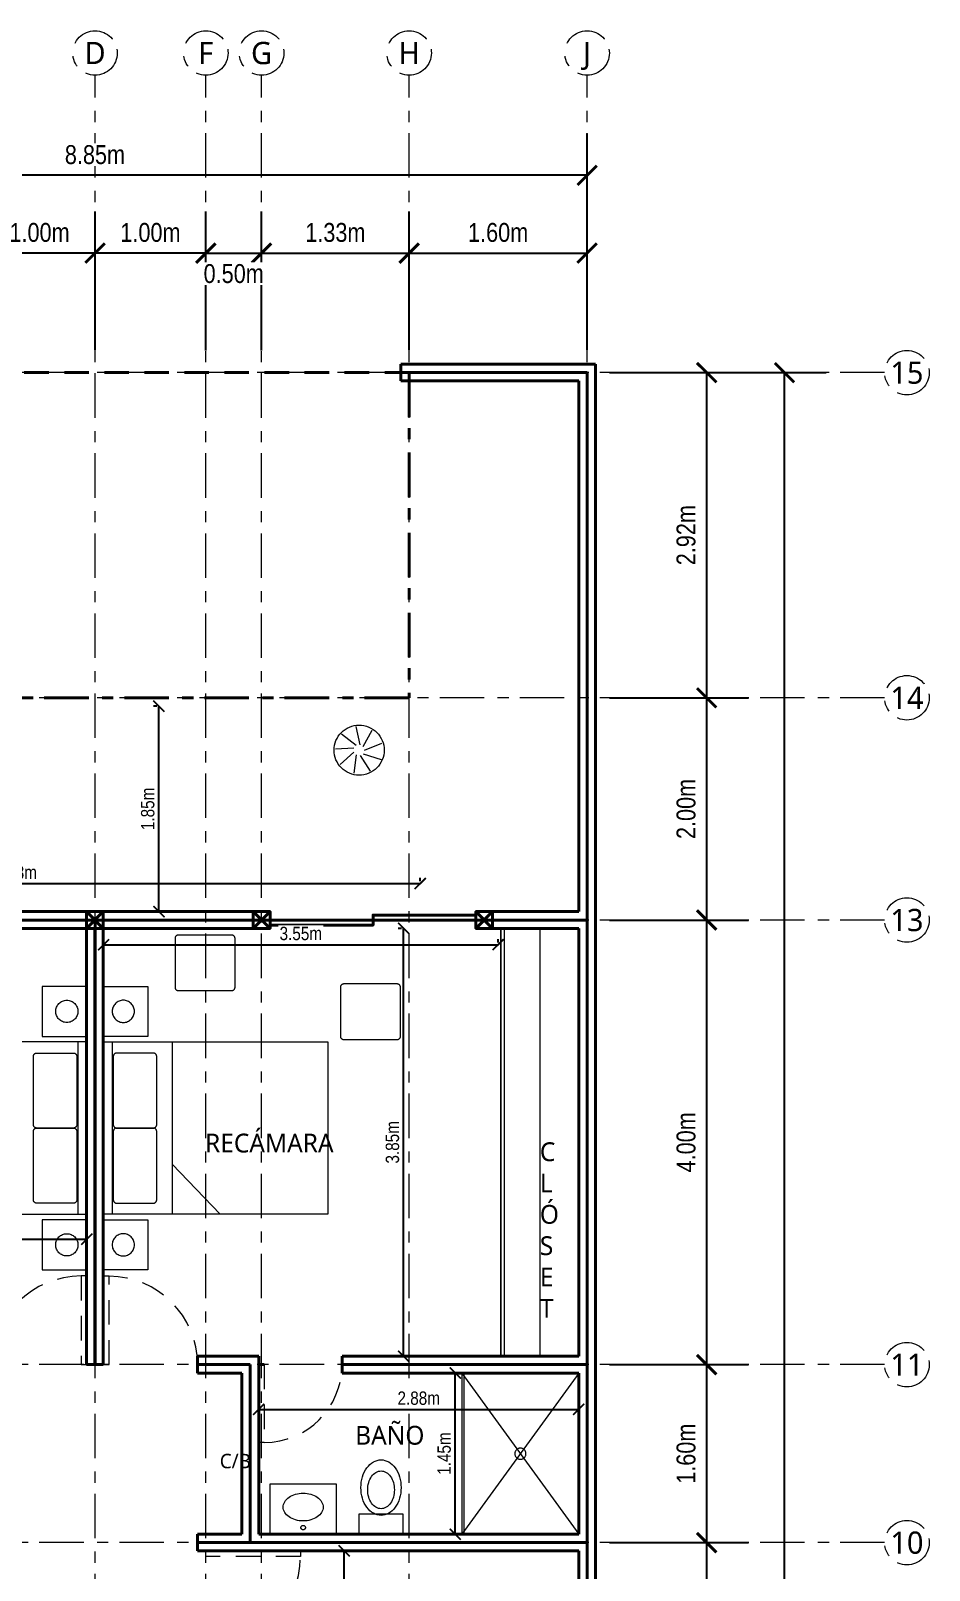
# Model space of a CAD drawing. Header units: metres. Extents: x 28.9 to 123.7, y -14.9 to 27.3.
# Drawn here: x 65.78 to 73.86, y 13.47 to 27.32 of the extents above; entities that cross this region are included whole.
import ezdxf
from ezdxf.enums import TextEntityAlignment as Align

# ---------------------------------------------------------------- set-up
doc = ezdxf.new("R2010")
doc.units = ezdxf.units.M
doc.linetypes.add('EJE', pattern=[0.6, 0.4, -0.08, 0, -0.12])
doc.linetypes.add('VACIO', pattern=[0.36, 0.22, -0.14])
for name, color, linetype, lineweight in [('001_Muros', 7, 'Continuous', 40), ('002_EjesVerticales', 8, 'EJE', 9), ('006_Mobiliario', 6, 'Continuous', 18), ('007_Textos', 7, 'Continuous', 18), ('008_Cotas', 8, 'Continuous', 13), ('011_Puertas', 7, 'VACIO', 18), ('012_Ventanas', 5, 'Continuous', 40)]:
    doc.layers.add(name, color=color, linetype=linetype, lineweight=lineweight)
doc.styles.add('OpenSans', font='OpenSans-Regular.ttf')
doc.styles.add('OpenSansCondensed-Light', font='OpenSansCondensed-Light.ttf')
doc.dimstyles.new('EZDXF', dxfattribs={"dimtxt": 0.25, "dimasz": 0.175, "dimexe": 0.375, "dimexo": 0.125, "dimgap": 0.1, "dimtad": 1, "dimzin": 4, "dimtxsty": 'OpenSansCondensed-Light', "dimblk": 'ARCHTICK', "dimcen": 2.5, "dimazin": 1, "dimtfac": 0.5, "dimtmove": 2, "dimatfit": 3})

# ---------------------------------------------------------------- blocks, each defined once
blk = doc.blocks.new('EJE')
at = {"color": 0}
blk.add_circle((0, 0), 0.2, dxfattribs=at)
at = {"color": 0, "style": 'OpenSans'}
blk.add_attdef('EJE', text='', height=0.2, dxfattribs=at).set_placement((0, 0), align=Align.MIDDLE_CENTER)
blk = doc.blocks.new('_ARCHTICK')
at = {"color": 0, "linetype": 'ByBlock', "const_width": 0.15}
blk.add_lwpolyline([(-0.5, -0.5), (0.5, 0.5)], dxfattribs=at)
blk = doc.blocks.new('*D19')
at = {"layer": '008_Cotas', "color": 0, "lineweight": -2, "transparency": 16777216}
for p, q in [((66.361, 24.446), (66.361, 25.696)), ((67.357, 24.446), (67.357, 25.696)), ((67.357, 25.321), (66.361, 25.321))]:
    blk.add_line(p, q, dxfattribs=at)
at = {"layer": 'Defpoints', "color": 0, "transparency": 16777216}
for p in [(66.361, 25.321), (66.361, 24.321), (67.357, 24.321)]:
    blk.add_point(p, dxfattribs=at)
at = {"layer": '008_Cotas', "color": 0, "lineweight": -2, "transparency": 16777216, "xscale": 0.175, "yscale": 0.175, "zscale": 0.175, "rotation": 180}
blk.add_blockref('_ARCHTICK', (66.361, 25.321), dxfattribs=at)
at = {"layer": '008_Cotas', "color": 0, "lineweight": -2, "transparency": 16777216, "xscale": 0.175, "yscale": 0.175, "zscale": 0.175}
blk.add_blockref('_ARCHTICK', (67.357, 25.321), dxfattribs=at)
at = {"layer": '008_Cotas', "color": 0, "transparency": 16777216, "insert": (66.859, 25.506), "char_height": 0.17, "attachment_point": 5, "style": 'OpenSansCondensed-Light', "bg_fill": 3, "box_fill_scale": 1.1, "bg_fill_color": 9, "bg_fill_true_color": 13158600, "bg_fill_transparency": 0}
blk.add_mtext('1.00m', dxfattribs=at)
blk = doc.blocks.new('*D20')
at = {"layer": '008_Cotas', "color": 0, "lineweight": -2, "transparency": 16777216}
for p, q in [((65.362, 24.446), (65.362, 25.696)), ((66.361, 24.446), (66.361, 25.696)), ((66.361, 25.321), (65.362, 25.321))]:
    blk.add_line(p, q, dxfattribs=at)
at = {"layer": 'Defpoints', "color": 0, "transparency": 16777216}
for p in [(65.362, 25.321), (65.362, 24.321), (66.361, 24.321)]:
    blk.add_point(p, dxfattribs=at)
at = {"layer": '008_Cotas', "color": 0, "lineweight": -2, "transparency": 16777216, "xscale": 0.175, "yscale": 0.175, "zscale": 0.175, "rotation": 180}
blk.add_blockref('_ARCHTICK', (65.362, 25.321), dxfattribs=at)
at = {"layer": '008_Cotas', "color": 0, "lineweight": -2, "transparency": 16777216, "xscale": 0.175, "yscale": 0.175, "zscale": 0.175}
blk.add_blockref('_ARCHTICK', (66.361, 25.321), dxfattribs=at)
at = {"layer": '008_Cotas', "color": 0, "transparency": 16777216, "insert": (65.862, 25.506), "char_height": 0.17, "attachment_point": 5, "style": 'OpenSansCondensed-Light', "bg_fill": 3, "box_fill_scale": 1.1, "bg_fill_color": 9, "bg_fill_true_color": 13158600, "bg_fill_transparency": 0}
blk.add_mtext('1.00m', dxfattribs=at)
blk = doc.blocks.new('*D23')
at = {"layer": '008_Cotas', "color": 0, "lineweight": -2, "transparency": 16777216}
for p, q in [((61.935, 24.446), (61.935, 26.396)), ((70.785, 24.446), (70.785, 26.396)), ((70.785, 26.021), (61.935, 26.021))]:
    blk.add_line(p, q, dxfattribs=at)
at = {"layer": 'Defpoints', "color": 0, "transparency": 16777216}
for p in [(61.935, 26.021), (61.935, 24.321), (70.785, 24.321)]:
    blk.add_point(p, dxfattribs=at)
at = {"layer": '008_Cotas', "color": 0, "lineweight": -2, "transparency": 16777216, "xscale": 0.175, "yscale": 0.175, "zscale": 0.175, "rotation": 180}
blk.add_blockref('_ARCHTICK', (61.935, 26.021), dxfattribs=at)
at = {"layer": '008_Cotas', "color": 0, "lineweight": -2, "transparency": 16777216, "xscale": 0.175, "yscale": 0.175, "zscale": 0.175}
blk.add_blockref('_ARCHTICK', (70.785, 26.021), dxfattribs=at)
at = {"layer": '008_Cotas', "color": 0, "transparency": 16777216, "insert": (66.36, 26.206), "char_height": 0.17, "attachment_point": 5, "style": 'OpenSansCondensed-Light', "bg_fill": 3, "box_fill_scale": 1.1, "bg_fill_color": 9, "bg_fill_true_color": 13158600, "bg_fill_transparency": 0}
blk.add_mtext('8.85m', dxfattribs=at)
blk = doc.blocks.new('*D158')
at = {"color": 0, "transparency": 16777216}
for p, q in [((70.985, 13.721), (72.235, 13.721)), ((71.86, 11.896), (71.86, 13.721)), ((70.985, 11.896), (72.235, 11.896))]:
    blk.add_line(p, q, dxfattribs=at)
at = {"layer": 'Defpoints', "transparency": 16777216}
for p in [(70.86, 13.721), (70.86, 11.896), (71.86, 11.896)]:
    blk.add_point(p, dxfattribs=at)
at = {"layer": '008_Cotas', "color": 0, "transparency": 16777216, "xscale": 0.175, "yscale": 0.175}
for p, rotation in [((71.86, 13.721), 90), ((71.86, 11.896), 270)]:
    blk.add_blockref('_ARCHTICK', p, dxfattribs=dict(at, rotation=rotation))
at = {"layer": '008_Cotas', "color": 0, "transparency": 16777216, "insert": (71.675, 12.809), "char_height": 0.17, "attachment_point": 5, "rotation": 90, "style": 'OpenSansCondensed-Light', "bg_fill": 3, "box_fill_scale": 1.1, "bg_fill_color": 0, "bg_fill_transparency": 0}
blk.add_mtext('1.82m', dxfattribs=at)
blk = doc.blocks.new('*D169')
at = {"color": 0, "transparency": 16777216}
for p, q in [((70.985, 15.322), (72.235, 15.322)), ((71.86, 13.721), (71.86, 15.322)), ((70.985, 13.721), (72.235, 13.721))]:
    blk.add_line(p, q, dxfattribs=at)
at = {"layer": 'Defpoints', "transparency": 16777216}
for p in [(70.86, 15.322), (70.86, 13.721), (71.86, 13.721)]:
    blk.add_point(p, dxfattribs=at)
at = {"layer": '008_Cotas', "color": 0, "transparency": 16777216, "xscale": 0.175, "yscale": 0.175}
for p, rotation in [((71.86, 15.322), 90), ((71.86, 13.721), 270)]:
    blk.add_blockref('_ARCHTICK', p, dxfattribs=dict(at, rotation=rotation))
at = {"layer": '008_Cotas', "color": 0, "transparency": 16777216, "insert": (71.675, 14.521), "char_height": 0.17, "attachment_point": 5, "rotation": 90, "style": 'OpenSansCondensed-Light', "bg_fill": 3, "box_fill_scale": 1.1, "bg_fill_color": 0, "bg_fill_transparency": 0}
blk.add_mtext('1.60m', dxfattribs=at)
blk = doc.blocks.new('*D30')
at = {"layer": '008_Cotas', "color": 0, "lineweight": -2, "transparency": 16777216}
for p, q in [((70.985, 19.322), (72.235, 19.322)), ((71.86, 15.322), (71.86, 19.322)), ((70.985, 15.322), (72.235, 15.322))]:
    blk.add_line(p, q, dxfattribs=at)
at = {"layer": 'Defpoints', "color": 0, "transparency": 16777216}
for p in [(70.86, 19.322), (71.86, 19.322), (70.86, 15.322)]:
    blk.add_point(p, dxfattribs=at)
at = {"layer": '008_Cotas', "color": 0, "lineweight": -2, "transparency": 16777216, "xscale": 0.175, "yscale": 0.175, "zscale": 0.175}
for p, rotation in [((71.86, 19.322), 90), ((71.86, 15.322), 270)]:
    blk.add_blockref('_ARCHTICK', p, dxfattribs=dict(at, rotation=rotation))
at = {"layer": '008_Cotas', "color": 0, "transparency": 16777216, "insert": (71.675, 17.322), "char_height": 0.17, "attachment_point": 5, "rotation": 90, "style": 'OpenSansCondensed-Light', "bg_fill": 3, "box_fill_scale": 1.1, "bg_fill_color": 9, "bg_fill_true_color": 13158600, "bg_fill_transparency": 0}
blk.add_mtext('4.00m', dxfattribs=at)
blk = doc.blocks.new('*D31')
at = {"layer": '008_Cotas', "color": 0, "lineweight": -2, "transparency": 16777216}
for p, q in [((70.985, 21.321), (72.235, 21.321)), ((71.86, 19.322), (71.86, 21.321)), ((70.985, 19.322), (72.235, 19.322))]:
    blk.add_line(p, q, dxfattribs=at)
at = {"layer": 'Defpoints', "color": 0, "transparency": 16777216}
for p in [(70.86, 21.321), (71.86, 21.321), (70.86, 19.322)]:
    blk.add_point(p, dxfattribs=at)
at = {"layer": '008_Cotas', "color": 0, "lineweight": -2, "transparency": 16777216, "xscale": 0.175, "yscale": 0.175, "zscale": 0.175}
for p, rotation in [((71.86, 21.321), 90), ((71.86, 19.322), 270)]:
    blk.add_blockref('_ARCHTICK', p, dxfattribs=dict(at, rotation=rotation))
at = {"layer": '008_Cotas', "color": 0, "transparency": 16777216, "insert": (71.675, 20.321), "char_height": 0.17, "attachment_point": 5, "rotation": 90, "style": 'OpenSansCondensed-Light', "bg_fill": 3, "box_fill_scale": 1.1, "bg_fill_color": 9, "bg_fill_true_color": 13158600, "bg_fill_transparency": 0}
blk.add_mtext('2.00m', dxfattribs=at)
blk = doc.blocks.new('*D52')
at = {"color": 0, "transparency": 16777216}
for p, q in [((70.985, 24.246), (72.935, 24.246)), ((72.56, 1.794), (72.56, 24.246)), ((70.985, 1.794), (72.935, 1.794))]:
    blk.add_line(p, q, dxfattribs=at)
at = {"layer": 'Defpoints', "transparency": 16777216}
for p in [(70.86, 24.246), (70.86, 1.794), (72.56, 1.794)]:
    blk.add_point(p, dxfattribs=at)
at = {"layer": '008_Cotas', "color": 0, "transparency": 16777216, "xscale": 0.175, "yscale": 0.175}
for p, rotation in [((72.56, 24.246), 90), ((72.56, 1.794), 270)]:
    blk.add_blockref('_ARCHTICK', p, dxfattribs=dict(at, rotation=rotation))
at = {"layer": '008_Cotas', "color": 0, "transparency": 16777216, "insert": (72.375, 13.02), "char_height": 0.17, "attachment_point": 5, "rotation": 90, "style": 'OpenSansCondensed-Light', "bg_fill": 3, "box_fill_scale": 1.1, "bg_fill_color": 0, "bg_fill_transparency": 0}
blk.add_mtext('22.45m', dxfattribs=at)
blk = doc.blocks.new('*D51')
at = {"color": 0, "transparency": 16777216}
for p, q in [((70.985, 24.246), (72.235, 24.246)), ((71.86, 21.321), (71.86, 24.246)), ((70.985, 21.321), (72.235, 21.321))]:
    blk.add_line(p, q, dxfattribs=at)
at = {"layer": 'Defpoints', "transparency": 16777216}
for p in [(70.86, 24.246), (70.86, 21.321), (71.86, 21.321)]:
    blk.add_point(p, dxfattribs=at)
at = {"layer": '008_Cotas', "color": 0, "transparency": 16777216, "xscale": 0.175, "yscale": 0.175}
for p, rotation in [((71.86, 24.246), 90), ((71.86, 21.321), 270)]:
    blk.add_blockref('_ARCHTICK', p, dxfattribs=dict(at, rotation=rotation))
at = {"layer": '008_Cotas', "color": 0, "transparency": 16777216, "insert": (71.675, 22.784), "char_height": 0.17, "attachment_point": 5, "rotation": 90, "style": 'OpenSansCondensed-Light', "bg_fill": 3, "box_fill_scale": 1.1, "bg_fill_color": 0, "bg_fill_transparency": 0}
blk.add_mtext('2.92m', dxfattribs=at)
blk = doc.blocks.new('MOB_CAMA_QUEEN_155x202')
at = {"color": 0, "lineweight": -2}
for points in [[(0.775, -1.01), (0.775, 1.01), (-0.775, 1.01), (-0.775, -1.01)], [(0.775, 0.93), (0.775, 1.01), (-0.775, 1.01), (-0.775, 0.93)], [(-0.03, 0.53), (-0.645, 0.53), (-0.648, 0.53), (-0.651, 0.531), (-0.654, 0.531), (-0.656, 0.532), (-0.659, 0.534), (-0.662, 0.535), (-0.664, 0.537), (-0.666, 0.539), (-0.668, 0.541), (-0.67, 0.543), (-0.671, 0.546), (-0.673, 0.549), (-0.674, 0.551), (-0.674, 0.554), (-0.675, 0.557), (-0.675, 0.56), (-0.675, 0.89), (-0.675, 0.893), (-0.674, 0.896), (-0.674, 0.899), (-0.673, 0.901), (-0.671, 0.904), (-0.67, 0.907), (-0.668, 0.909), (-0.666, 0.911), (-0.664, 0.913), (-0.662, 0.915), (-0.659, 0.916), (-0.656, 0.918), (-0.654, 0.919), (-0.651, 0.919), (-0.648, 0.92), (-0.645, 0.92), (-0.03, 0.92), (-0.027, 0.92), (-0.024, 0.919), (-0.021, 0.919), (-0.019, 0.918), (-0.016, 0.916), (-0.013, 0.915), (-0.011, 0.913), (-0.009, 0.911), (-0.007, 0.909), (-0.005, 0.907), (-0.004, 0.904), (-0.002, 0.901), (-0.001, 0.899), (-0.001, 0.896), (0, 0.893), (0, 0.89), (0, 0.56), (0, 0.557), (-0.001, 0.554), (-0.001, 0.551), (-0.002, 0.549), (-0.004, 0.546), (-0.005, 0.543), (-0.007, 0.541), (-0.009, 0.539), (-0.011, 0.537), (-0.013, 0.535), (-0.016, 0.534), (-0.019, 0.532), (-0.021, 0.531), (-0.024, 0.531), (-0.027, 0.53)], [(0.645, 0.53), (0.03, 0.53), (0.027, 0.53), (0.024, 0.531), (0.021, 0.531), (0.019, 0.532), (0.016, 0.534), (0.013, 0.535), (0.011, 0.537), (0.009, 0.539), (0.007, 0.541), (0.005, 0.543), (0.004, 0.546), (0.002, 0.549), (0.001, 0.551), (0.001, 0.554), (0, 0.557), (0, 0.56), (0, 0.89), (0, 0.893), (0.001, 0.896), (0.001, 0.899), (0.002, 0.901), (0.004, 0.904), (0.005, 0.907), (0.007, 0.909), (0.009, 0.911), (0.011, 0.913), (0.013, 0.915), (0.016, 0.916), (0.019, 0.918), (0.021, 0.919), (0.024, 0.919), (0.027, 0.92), (0.03, 0.92), (0.645, 0.92), (0.648, 0.92), (0.651, 0.919), (0.654, 0.919), (0.656, 0.918), (0.659, 0.916), (0.662, 0.915), (0.664, 0.913), (0.666, 0.911), (0.668, 0.909), (0.67, 0.907), (0.671, 0.904), (0.673, 0.901), (0.674, 0.899), (0.674, 0.896), (0.675, 0.893), (0.675, 0.89), (0.675, 0.56), (0.675, 0.557), (0.674, 0.554), (0.674, 0.551), (0.673, 0.549), (0.671, 0.546), (0.67, 0.543), (0.668, 0.541), (0.666, 0.539), (0.664, 0.537), (0.662, 0.535), (0.659, 0.534), (0.656, 0.532), (0.654, 0.531), (0.651, 0.531), (0.648, 0.53)]]:
    blk.add_lwpolyline(points, close=True, dxfattribs=at)
for points in [[(-0.775, 0.39), (0.775, 0.39)], [(0.325, 0.39), (0.775, -0.04)]]:
    blk.add_lwpolyline(points, dxfattribs=at)
blk = doc.blocks.new('MOB_BURO_45x40')
at = {"color": 0, "lineweight": -2}
for points in [[(0.225, -0.2), (0.225, 0.2), (-0.225, 0.2), (-0.225, -0.2)], [(0.1, 0.02), (0.1, 0.01), (0.098, 0), (0.096, -0.009), (0.092, -0.018), (0.088, -0.027), (0.083, -0.036), (0.077, -0.043), (0.071, -0.051), (0.063, -0.057), (0.056, -0.063), (0.047, -0.068), (0.038, -0.072), (0.029, -0.076), (0.02, -0.078), (0.01, -0.08), (0, -0.08), (-0.01, -0.08), (-0.02, -0.078), (-0.029, -0.076), (-0.038, -0.072), (-0.047, -0.068), (-0.056, -0.063), (-0.063, -0.057), (-0.071, -0.051), (-0.077, -0.043), (-0.083, -0.036), (-0.088, -0.027), (-0.092, -0.018), (-0.096, -0.009), (-0.098, 0), (-0.1, 0.01), (-0.1, 0.02), (-0.1, 0.03), (-0.098, 0.04), (-0.096, 0.049), (-0.092, 0.058), (-0.088, 0.067), (-0.083, 0.076), (-0.077, 0.083), (-0.071, 0.091), (-0.063, 0.097), (-0.056, 0.103), (-0.047, 0.108), (-0.038, 0.112), (-0.029, 0.116), (-0.02, 0.118), (-0.01, 0.12), (0, 0.12), (0.01, 0.12), (0.02, 0.118), (0.029, 0.116), (0.038, 0.112), (0.047, 0.108), (0.056, 0.103), (0.063, 0.097), (0.071, 0.091), (0.077, 0.083), (0.083, 0.076), (0.088, 0.067), (0.092, 0.058), (0.096, 0.049), (0.098, 0.04), (0.1, 0.03)]]:
    blk.add_lwpolyline(points, close=True, dxfattribs=at)
blk = doc.blocks.new('MOB_PLANTA_45x45')
at = {"color": 0, "lineweight": -2}
blk.add_lwpolyline([(0.225, 0), (0.224, -0.022), (0.221, -0.044), (0.215, -0.065), (0.208, -0.086), (0.198, -0.106), (0.187, -0.125), (0.174, -0.143), (0.159, -0.159), (0.143, -0.174), (0.125, -0.187), (0.106, -0.198), (0.086, -0.208), (0.065, -0.215), (0.044, -0.221), (0.022, -0.224), (0, -0.225), (-0.022, -0.224), (-0.044, -0.221), (-0.065, -0.215), (-0.086, -0.208), (-0.106, -0.198), (-0.125, -0.187), (-0.143, -0.174), (-0.159, -0.159), (-0.174, -0.143), (-0.187, -0.125), (-0.198, -0.106), (-0.208, -0.086), (-0.215, -0.065), (-0.221, -0.044), (-0.224, -0.022), (-0.225, 0), (-0.224, 0.022), (-0.221, 0.044), (-0.215, 0.065), (-0.208, 0.086), (-0.198, 0.106), (-0.187, 0.125), (-0.174, 0.143), (-0.159, 0.159), (-0.143, 0.174), (-0.125, 0.187), (-0.106, 0.198), (-0.086, 0.208), (-0.065, 0.215), (-0.044, 0.221), (-0.022, 0.224), (0, 0.225), (0.022, 0.224), (0.044, 0.221), (0.065, 0.215), (0.086, 0.208), (0.106, 0.198), (0.125, 0.187), (0.143, 0.174), (0.159, 0.159), (0.174, 0.143), (0.187, 0.125), (0.198, 0.106), (0.208, 0.086), (0.215, 0.065), (0.221, 0.044), (0.224, 0.022)], close=True, dxfattribs=at)
for points in [[(-0.025, 0.043), (-0.157, 0.145)], [(0.009, 0.049), (-0.027, 0.212)], [(0.038, 0.032), (0.116, 0.18)], [(-0.047, 0.017), (-0.213, 0.01)], [(0.05, 0), (0.204, 0.063)], [(-0.047, -0.017), (-0.17, -0.129)], [(-0.025, -0.043), (-0.047, -0.208)], [(0.009, -0.049), (0.098, -0.19)], [(0.038, -0.032), (0.197, -0.083)]]:
    blk.add_lwpolyline(points, dxfattribs=at)
blk = doc.blocks.new('*D133')
at = {"color": 0, "transparency": 16777216}
for p, q in [((62.71, 16.47), (62.71, 16.5)), ((66.287, 16.47), (66.287, 16.5)), ((62.71, 16.45), (66.287, 16.45))]:
    blk.add_line(p, q, dxfattribs=at)
at = {"layer": 'Defpoints', "transparency": 16777216}
for p in [(62.71, 16.45), (62.71, 16.45), (66.287, 16.45)]:
    blk.add_point(p, dxfattribs=at)
at = {"layer": '008_Cotas', "color": 0, "transparency": 16777216, "xscale": 0.1, "yscale": 0.1, "rotation": 180}
blk.add_blockref('_ARCHTICK', (62.71, 16.45), dxfattribs=at)
at = {"layer": '008_Cotas', "color": 0, "transparency": 16777216, "xscale": 0.1, "yscale": 0.1}
blk.add_blockref('_ARCHTICK', (66.287, 16.45), dxfattribs=at)
at = {"layer": '008_Cotas', "color": 0, "transparency": 16777216, "insert": (64.4985, 16.55), "char_height": 0.12, "attachment_point": 5, "style": 'OpenSansCondensed-Light', "bg_fill": 3, "box_fill_scale": 1.1, "bg_fill_color": 0, "bg_fill_transparency": 0}
blk.add_mtext('3.58m', dxfattribs=at)
blk = doc.blocks.new('*D135')
at = {"color": 0, "transparency": 16777216}
for p, q in [((66.437, 19.12), (66.437, 19.15)), ((69.985, 19.12), (69.985, 19.15)), ((66.437, 19.1), (69.985, 19.1))]:
    blk.add_line(p, q, dxfattribs=at)
at = {"layer": 'Defpoints', "transparency": 16777216}
for p in [(66.437, 19.1), (66.437, 19.1), (69.985, 19.1)]:
    blk.add_point(p, dxfattribs=at)
at = {"layer": '008_Cotas', "color": 0, "transparency": 16777216, "xscale": 0.1, "yscale": 0.1, "rotation": 180}
blk.add_blockref('_ARCHTICK', (66.437, 19.1), dxfattribs=at)
at = {"layer": '008_Cotas', "color": 0, "transparency": 16777216, "xscale": 0.1, "yscale": 0.1}
blk.add_blockref('_ARCHTICK', (69.985, 19.1), dxfattribs=at)
at = {"layer": '008_Cotas', "color": 0, "transparency": 16777216, "insert": (68.211, 19.2), "char_height": 0.12, "attachment_point": 5, "style": 'OpenSansCondensed-Light', "bg_fill": 3, "box_fill_scale": 1.1, "bg_fill_color": 0, "bg_fill_transparency": 0}
blk.add_mtext('3.55m', dxfattribs=at)
blk = doc.blocks.new('*D136')
at = {"color": 0, "transparency": 16777216}
for p, q in [((69.115, 19.247), (69.085, 19.247)), ((69.135, 15.397), (69.135, 19.247)), ((69.115, 15.397), (69.085, 15.397))]:
    blk.add_line(p, q, dxfattribs=at)
at = {"layer": 'Defpoints', "transparency": 16777216}
for p in [(69.135, 19.247), (69.135, 15.397), (69.135, 15.397)]:
    blk.add_point(p, dxfattribs=at)
at = {"layer": '008_Cotas', "color": 0, "transparency": 16777216, "xscale": 0.1, "yscale": 0.1}
for p, rotation in [((69.135, 19.247), 90), ((69.135, 15.397), 270)]:
    blk.add_blockref('_ARCHTICK', p, dxfattribs=dict(at, rotation=rotation))
at = {"layer": '008_Cotas', "color": 0, "transparency": 16777216, "insert": (69.035, 17.322), "char_height": 0.12, "attachment_point": 5, "rotation": 90, "style": 'OpenSansCondensed-Light', "bg_fill": 3, "box_fill_scale": 1.1, "bg_fill_color": 0, "bg_fill_transparency": 0}
blk.add_mtext('3.85m', dxfattribs=at)
blk = doc.blocks.new('*D137')
at = {"color": 0, "transparency": 16777216}
for p, q in [((62.01, 19.67), (62.01, 19.7)), ((69.285, 19.67), (69.285, 19.7)), ((62.01, 19.65), (69.285, 19.65))]:
    blk.add_line(p, q, dxfattribs=at)
at = {"layer": 'Defpoints', "transparency": 16777216}
for p in [(62.01, 19.65), (62.01, 19.65), (69.285, 19.65)]:
    blk.add_point(p, dxfattribs=at)
at = {"layer": '008_Cotas', "color": 0, "transparency": 16777216, "xscale": 0.1, "yscale": 0.1, "rotation": 180}
blk.add_blockref('_ARCHTICK', (62.01, 19.65), dxfattribs=at)
at = {"layer": '008_Cotas', "color": 0, "transparency": 16777216, "xscale": 0.1, "yscale": 0.1}
blk.add_blockref('_ARCHTICK', (69.285, 19.65), dxfattribs=at)
at = {"layer": '008_Cotas', "color": 0, "transparency": 16777216, "insert": (65.6475, 19.75), "char_height": 0.12, "attachment_point": 5, "style": 'OpenSansCondensed-Light', "bg_fill": 3, "box_fill_scale": 1.1, "bg_fill_color": 0, "bg_fill_transparency": 0}
blk.add_mtext('7.28m', dxfattribs=at)
blk = doc.blocks.new('*D138')
at = {"color": 0, "transparency": 16777216}
for p, q in [((66.915, 21.246), (66.885, 21.246)), ((66.935, 19.397), (66.935, 21.246)), ((66.915, 19.397), (66.885, 19.397))]:
    blk.add_line(p, q, dxfattribs=at)
at = {"layer": 'Defpoints', "transparency": 16777216}
for p in [(66.935, 21.246), (66.935, 19.397), (66.935, 19.397)]:
    blk.add_point(p, dxfattribs=at)
at = {"layer": '008_Cotas', "color": 0, "transparency": 16777216, "xscale": 0.1, "yscale": 0.1}
for p, rotation in [((66.935, 21.246), 90), ((66.935, 19.397), 270)]:
    blk.add_blockref('_ARCHTICK', p, dxfattribs=dict(at, rotation=rotation))
at = {"layer": '008_Cotas', "color": 0, "transparency": 16777216, "insert": (66.835, 20.3215), "char_height": 0.12, "attachment_point": 5, "rotation": 90, "style": 'OpenSansCondensed-Light', "bg_fill": 3, "box_fill_scale": 1.1, "bg_fill_color": 0, "bg_fill_transparency": 0}
blk.add_mtext('1.85m', dxfattribs=at)
blk = doc.blocks.new('MOB_REGADERA_145x105')
for points in [[(0.725, -0.525), (0.725, 0.525), (-0.725, 0.525), (-0.725, -0.525)], [(0.05, 0), (0.05, 0.005), (0.049, 0.01), (0.048, 0.015), (0.046, 0.019), (0.044, 0.024), (0.042, 0.028), (0.039, 0.032), (0.035, 0.035), (0.032, 0.039), (0.028, 0.042), (0.024, 0.044), (0.019, 0.046), (0.015, 0.048), (0.01, 0.049), (0.005, 0.05), (0, 0.05), (-0.005, 0.05), (-0.01, 0.049), (-0.015, 0.048), (-0.019, 0.046), (-0.024, 0.044), (-0.028, 0.042), (-0.032, 0.039), (-0.035, 0.035), (-0.039, 0.032), (-0.042, 0.028), (-0.044, 0.024), (-0.046, 0.019), (-0.048, 0.015), (-0.049, 0.01), (-0.05, 0.005), (-0.05, 0), (-0.05, -0.005), (-0.049, -0.01), (-0.048, -0.015), (-0.046, -0.019), (-0.044, -0.024), (-0.042, -0.028), (-0.039, -0.032), (-0.035, -0.035), (-0.032, -0.039), (-0.028, -0.042), (-0.024, -0.044), (-0.019, -0.046), (-0.015, -0.048), (-0.01, -0.049), (-0.005, -0.05), (0, -0.05), (0.005, -0.05), (0.01, -0.049), (0.015, -0.048), (0.019, -0.046), (0.024, -0.044), (0.028, -0.042), (0.032, -0.039), (0.035, -0.035), (0.039, -0.032), (0.042, -0.028), (0.044, -0.024), (0.046, -0.019), (0.048, -0.015), (0.049, -0.01), (0.05, -0.005)], [(0.725, -0.525), (0.725, -0.505), (-0.725, -0.505), (-0.725, -0.525)]]:
    blk.add_lwpolyline(points, close=True)
for points in [[(-0.725, -0.525), (0.725, 0.525)], [(-0.725, 0.525), (0.725, -0.525)]]:
    blk.add_lwpolyline(points)
blk = doc.blocks.new('MOB_WC_40x70')
at = {"color": 0, "lineweight": -2}
for points in [[(0.2, 0.17), (0.2, 0.35), (-0.2, 0.35), (-0.2, 0.17)], [(0.18, -0.07), (0.179, -0.095), (0.177, -0.119), (0.172, -0.143), (0.166, -0.166), (0.159, -0.188), (0.15, -0.209), (0.139, -0.229), (0.127, -0.247), (0.114, -0.263), (0.1, -0.278), (0.085, -0.29), (0.069, -0.301), (0.052, -0.309), (0.035, -0.315), (0.018, -0.319), (0, -0.32), (-0.018, -0.319), (-0.035, -0.315), (-0.052, -0.309), (-0.069, -0.301), (-0.085, -0.29), (-0.1, -0.278), (-0.114, -0.263), (-0.127, -0.247), (-0.139, -0.229), (-0.15, -0.209), (-0.159, -0.188), (-0.166, -0.166), (-0.172, -0.143), (-0.177, -0.119), (-0.179, -0.095), (-0.18, -0.07), (-0.179, -0.045), (-0.177, -0.021), (-0.172, 0.003), (-0.166, 0.026), (-0.159, 0.048), (-0.15, 0.069), (-0.139, 0.089), (-0.127, 0.107), (-0.114, 0.123), (-0.1, 0.138), (-0.085, 0.15), (-0.069, 0.161), (-0.052, 0.169), (-0.035, 0.175), (-0.018, 0.179), (0, 0.18), (0.018, 0.179), (0.035, 0.175), (0.052, 0.169), (0.069, 0.161), (0.085, 0.15), (0.1, 0.138), (0.114, 0.123), (0.127, 0.107), (0.139, 0.089), (0.15, 0.069), (0.159, 0.048), (0.166, 0.026), (0.172, 0.003), (0.177, -0.021), (0.179, -0.045)], [(0.12, -0.05), (0.119, -0.067), (0.118, -0.083), (0.115, -0.099), (0.111, -0.115), (0.106, -0.13), (0.1, -0.144), (0.093, -0.158), (0.085, -0.17), (0.076, -0.181), (0.067, -0.191), (0.057, -0.2), (0.046, -0.207), (0.035, -0.213), (0.023, -0.217), (0.012, -0.219), (0, -0.22), (-0.012, -0.219), (-0.023, -0.217), (-0.035, -0.213), (-0.046, -0.207), (-0.057, -0.2), (-0.067, -0.191), (-0.076, -0.181), (-0.085, -0.17), (-0.093, -0.158), (-0.1, -0.144), (-0.106, -0.13), (-0.111, -0.115), (-0.115, -0.099), (-0.118, -0.083), (-0.119, -0.067), (-0.12, -0.05), (-0.119, -0.033), (-0.118, -0.017), (-0.115, -0.001), (-0.111, 0.015), (-0.106, 0.03), (-0.1, 0.044), (-0.093, 0.058), (-0.085, 0.07), (-0.076, 0.081), (-0.067, 0.091), (-0.057, 0.1), (-0.046, 0.107), (-0.035, 0.113), (-0.023, 0.117), (-0.012, 0.119), (0, 0.12), (0.012, 0.119), (0.023, 0.117), (0.035, 0.113), (0.046, 0.107), (0.057, 0.1), (0.067, 0.091), (0.076, 0.081), (0.085, 0.07), (0.093, 0.058), (0.1, 0.044), (0.106, 0.03), (0.111, 0.015), (0.115, -0.001), (0.118, -0.017), (0.119, -0.033)]]:
    blk.add_lwpolyline(points, close=True, dxfattribs=at)
blk = doc.blocks.new('MOB_LAVABO_60x45')
at = {"color": 0, "lineweight": -2}
for points in [[(0.3, -0.225), (0.3, 0.225), (-0.3, 0.225), (-0.3, -0.225)], [(0.02, 0.165), (0.02, 0.163), (0.02, 0.161), (0.019, 0.159), (0.018, 0.157), (0.018, 0.156), (0.017, 0.154), (0.015, 0.152), (0.014, 0.151), (0.013, 0.15), (0.011, 0.148), (0.009, 0.147), (0.008, 0.147), (0.006, 0.146), (0.004, 0.145), (0.002, 0.145), (0, 0.145), (-0.002, 0.145), (-0.004, 0.145), (-0.006, 0.146), (-0.008, 0.147), (-0.009, 0.147), (-0.011, 0.148), (-0.013, 0.15), (-0.014, 0.151), (-0.015, 0.152), (-0.017, 0.154), (-0.018, 0.156), (-0.018, 0.157), (-0.019, 0.159), (-0.02, 0.161), (-0.02, 0.163), (-0.02, 0.165), (-0.02, 0.167), (-0.02, 0.169), (-0.019, 0.171), (-0.018, 0.173), (-0.018, 0.174), (-0.017, 0.176), (-0.015, 0.178), (-0.014, 0.179), (-0.013, 0.18), (-0.011, 0.182), (-0.009, 0.183), (-0.008, 0.183), (-0.006, 0.184), (-0.004, 0.185), (-0.002, 0.185), (0, 0.185), (0.002, 0.185), (0.004, 0.185), (0.006, 0.184), (0.008, 0.183), (0.009, 0.183), (0.011, 0.182), (0.013, 0.18), (0.014, 0.179), (0.015, 0.178), (0.017, 0.176), (0.018, 0.174), (0.018, 0.173), (0.019, 0.171), (0.02, 0.169), (0.02, 0.167)], [(0.18, -0.02), (0.179, -0.032), (0.177, -0.044), (0.172, -0.056), (0.166, -0.068), (0.159, -0.079), (0.15, -0.089), (0.139, -0.099), (0.127, -0.108), (0.114, -0.117), (0.1, -0.124), (0.085, -0.13), (0.069, -0.135), (0.052, -0.14), (0.035, -0.143), (0.018, -0.144), (0, -0.145), (-0.018, -0.144), (-0.035, -0.143), (-0.052, -0.14), (-0.069, -0.135), (-0.085, -0.13), (-0.1, -0.124), (-0.114, -0.117), (-0.127, -0.108), (-0.139, -0.099), (-0.15, -0.089), (-0.159, -0.079), (-0.166, -0.068), (-0.172, -0.056), (-0.177, -0.044), (-0.179, -0.032), (-0.18, -0.02), (-0.179, -0.008), (-0.177, 0.004), (-0.172, 0.016), (-0.166, 0.028), (-0.159, 0.039), (-0.15, 0.049), (-0.139, 0.059), (-0.127, 0.068), (-0.114, 0.077), (-0.1, 0.084), (-0.085, 0.09), (-0.069, 0.095), (-0.052, 0.1), (-0.035, 0.103), (-0.018, 0.104), (0, 0.105), (0.018, 0.104), (0.035, 0.103), (0.052, 0.1), (0.069, 0.095), (0.085, 0.09), (0.1, 0.084), (0.114, 0.077), (0.127, 0.068), (0.139, 0.059), (0.15, 0.049), (0.159, 0.039), (0.166, 0.028), (0.172, 0.016), (0.177, 0.004), (0.179, -0.008)]]:
    blk.add_lwpolyline(points, close=True, dxfattribs=at)
blk = doc.blocks.new('MOB_CLOSET_385x70')
at = {"color": 0, "lineweight": -2}
blk.add_lwpolyline([(1.925, -0.35), (1.925, 0.35), (-1.925, 0.35), (-1.925, -0.35)], close=True, dxfattribs=at)
for points in [[(-1.925, 0), (1.925, 0)], [(-1.925, -0.32), (-0.9625, -0.32)], [(-0.9625, -0.32), (0, -0.32)], [(0, -0.32), (0.9625, -0.32)], [(0.9625, -0.32), (1.925, -0.32)]]:
    blk.add_lwpolyline(points, dxfattribs=at)

msp = doc.modelspace()

# ---------------------------------------------------------------- linework, layer by layer
at = {"layer": '001_Muros', "linetype": 'EJE'}
msp.add_line((69.185, 24.246), (69.185, 21.321), dxfattribs=at)
at = {"layer": '001_Muros'}
for p, q in [((70.785, 24.246), (69.185, 24.246)), ((70.785, 6.825), (70.785, 24.246)), ((70.71, 24.171), (69.11, 24.171)), ((70.71, 19.397), (70.71, 24.171)), ((70.86, 6.75), (70.86, 21.392)), ((67.934, 19.397), (64.787, 19.397)), ((66.435, 19.397), (66.285, 19.397)), ((67.934, 19.247), (67.934, 19.397)), ((69.785, 19.247), (69.785, 19.397)), ((69.785, 19.397), (69.785, 19.247)), ((67.934, 19.322), (64.787, 19.322)), ((66.362, 15.322), (66.361, 19.322)), ((66.285, 19.247), (64.787, 19.247)), ((67.934, 19.247), (66.435, 19.247)), ((70.71, 15.397), (70.71, 19.247)), ((67.282, 15.397), (67.282, 15.247)), ((67.832, 15.397), (67.282, 15.397)), ((67.832, 13.797), (67.832, 15.397)), ((68.582, 15.397), (68.582, 15.247)), ((66.435, 15.322), (66.285, 15.322)), ((67.757, 13.722), (67.757, 15.322)), ((67.882, 15.322), (67.832, 15.322)), ((70.71, 13.797), (70.71, 15.247)), ((67.282, 13.797), (67.282, 13.647)), ((70.71, 9.9), (70.71, 13.647))]:
    msp.add_line(p, q, dxfattribs=at)
at = {"layer": '001_Muros', "linetype": 'VACIO'}
msp.add_lwpolyline([(69.185, 24.246), (61.935, 24.246)], dxfattribs=at)
at = {"layer": '001_Muros'}
for points in [[(70.785, 21.392), (70.785, 21.392)], [(70.86, 21.392), (70.86, 21.392), (70.86, 21.392)], [(70.785, 21.317), (70.785, 21.317)], [(70.71, 19.397), (69.785, 19.397)], [(70.785, 19.322), (69.785, 19.322)], [(66.285, 15.322), (66.285, 19.247)], [(66.435, 15.322), (66.435, 19.247)], [(70.71, 19.247), (69.785, 19.247)], [(70.71, 15.397), (68.582, 15.397)], [(67.757, 15.322), (67.282, 15.322)], [(67.682, 15.247), (67.282, 15.247)], [(67.682, 13.797), (67.682, 15.247)], [(67.832, 15.247), (67.832, 15.247)], [(70.785, 15.322), (68.582, 15.322)], [(70.71, 15.247), (68.582, 15.247)], [(67.682, 13.797), (67.282, 13.797)], [(70.785, 13.722), (67.282, 13.722)], [(70.71, 13.797), (67.832, 13.797)], [(70.71, 13.647), (67.282, 13.647)]]:
    msp.add_lwpolyline(points, dxfattribs=at)
at = {"layer": '002_EjesVerticales'}
for p, q in [((66.361, -2.8), (66.361, 26.921)), ((67.357, -2.8), (67.357, 26.921)), ((70.785, -2.8), (70.785, 26.921)), ((73.46, 21.321), (59.26, 21.321)), ((73.46, 19.322), (59.26, 19.322)), ((73.46, 15.322), (59.26, 15.322)), ((73.46, 13.721), (59.26, 13.721))]:
    msp.add_line(p, q, dxfattribs=at)
at = {"layer": '002_EjesVerticales', "color": 18, "true_color": 0x000000}
msp.add_line((67.858, -2.8), (67.858, 26.921), dxfattribs=at)
at = {"layer": '006_Mobiliario'}
msp.add_line((70.01, 15.397), (70.01, 19.247), dxfattribs=at)
at = {"layer": '011_Puertas'}
for points in [[(66.237, 15.322), (66.287, 15.322), (66.287, 16.12), (66.237, 16.12)], [(66.437, 15.322), (66.487, 15.322), (66.487, 16.117), (66.437, 16.117)], [(67.832, 15.322), (67.882, 15.322), (67.882, 14.622), (67.832, 14.622)], [(67.357, 13.597), (67.357, 13.647), (68.207, 13.647), (68.207, 13.597)]]:
    msp.add_lwpolyline(points, close=True, dxfattribs=at)
for centre, radius, start, end in [((66.237, 15.322), 0.798, 90, 180), ((66.487, 15.322), 0.795, 0, 90), ((67.882, 15.322), 0.7, -90, 0), ((67.357, 13.597), 0.85, -90, 0)]:
    msp.add_arc(centre, radius, start, end, dxfattribs=at)
at = {"layer": '012_Ventanas'}
for points in [[(66.285, 19.247), (66.435, 19.247), (66.435, 19.397), (66.285, 19.397), (66.285, 19.247), (66.435, 19.397), (66.435, 19.247), (66.285, 19.397)], [(67.784, 19.247), (67.934, 19.247), (67.934, 19.397), (67.784, 19.397), (67.784, 19.247), (67.934, 19.397), (67.934, 19.247), (67.784, 19.397)], [(69.785, 19.247), (69.935, 19.247), (69.935, 19.397), (69.785, 19.397), (69.785, 19.247), (69.935, 19.397), (69.935, 19.247), (69.785, 19.397)]]:
    msp.add_lwpolyline(points, dxfattribs=at)
at = {"layer": '012_Ventanas', "linetype": 'VACIO'}
msp.add_lwpolyline([(69.785, 19.322), (67.934, 19.322)], dxfattribs=at)
at = {"layer": '012_Ventanas'}
for points in [[(68.86, 19.322), (67.934, 19.322), (67.934, 19.277), (68.86, 19.277)], [(69.785, 19.367), (68.86, 19.367), (68.86, 19.322), (69.785, 19.322)]]:
    msp.add_lwpolyline(points, close=True, dxfattribs=at)

# ---------------------------------------------------------------- block references
at = {"layer": '002_EjesVerticales'}
for p, values in [((66.361, 27.121), {'EJE': 'D'}), ((67.357, 27.121), {'EJE': 'F'}), ((70.785, 27.121), {'EJE': 'J'}), ((73.66, 24.246), {'EJE': '15'}), ((73.66, 21.321), {'EJE': '14'}), ((73.66, 19.322), {'EJE': '13'}), ((73.66, 15.322), {'EJE': '11'}), ((73.66, 13.721), {'EJE': '10'})]:
    msp.add_blockref('EJE', p, dxfattribs=at).add_auto_attribs(values)
at = {"layer": '002_EjesVerticales', "color": 18, "true_color": 0x000000}
for p, values in [((67.858, 27.121), {'EJE': 'G'}), ((69.185, 27.121), {'EJE': 'H'})]:
    msp.add_blockref('EJE', p, dxfattribs=at).add_auto_attribs(values)
at = {"layer": '006_Mobiliario'}
msp.add_blockref('MOB_PLANTA_45x45', (68.735, 20.85), dxfattribs=at)
for name, p, rotation in [('MOB_BURO_45x40', (66.087, 18.5), 270), ('MOB_CAMA_QUEEN_155x202', (65.277, 17.45), 270), ('MOB_BURO_45x40', (66.087, 16.4), 270), ('MOB_REGADERA_145x105', (70.185, 14.521), 270), ('MOB_WC_40x70', (68.932, 14.146), 180), ('MOB_LAVABO_60x45', (68.232, 14.021), 180)]:
    msp.add_blockref(name, p, dxfattribs=dict(at, rotation=rotation))
at = {"layer": '006_Mobiliario', "xscale": -1, "rotation": 90}
for name, p in [('MOB_BURO_45x40', (66.635, 18.5)), ('MOB_CAMA_QUEEN_155x202', (67.445, 17.45)), ('MOB_BURO_45x40', (66.635, 16.4))]:
    msp.add_blockref(name, p, dxfattribs=at)

# ---------------------------------------------------------------- texts
at = {"layer": '007_Textos', "style": 'OpenSans'}
for s, width, heights, insert, char_height, attachment_point in [('RECÁMARA', 0.16882, [0.482], (67.35, 17.4), 0.1688, 1), ('C\\PL\\PÓ\\PS\\PE\\PT', 0.04964, [0], (70.36, 17.322), 0.169, 1), ('BAÑO', 0.04964, [0], (68.7, 14.6), 0.1688, 7), ('C/B', 1.75985, [0.482], (67.482, 14.52), 0.13, 1)]:
    msp.add_mtext_dynamic_manual_height_columns(s, width=width, gutter_width=0.844, heights=heights, dxfattribs=dict(at, insert=insert, char_height=char_height, attachment_point=attachment_point))

# ---------------------------------------------------------------- next in the draw order: dimensions: what is measured, and where the dimension line sits
at = {"layer": '008_Cotas'}
for base, p1, p2, angle, override, picture, middle in [((66.361, 25.321), (67.357, 24.321), (66.361, 24.321), 180, {"dimtxt": 0.17, "dimzin": 0, "dimdsep": 46, "dimpost": '<>m', "dimtix": 1, "dimfxl": 1, "dimtfill": 1}, '*D19', (66.859, 25.506)), ((71.860440352, 11.896), (70.860440352, 11.896), (70.860440352, 13.721), 90, {"dimtxt": 0.17, "dimdec": 2, "dimrnd": 0.001, "dimzin": 0, "dimdsep": 46, "dimpost": '<>m', "dimtix": 1, "dimfxl": 1, "dimtfill": 1}, '*D158', (71.675440352, 12.8085))]:
    dim = msp.add_linear_dim(base=base, p1=p1, p2=p2, angle=angle, dimstyle='EZDXF', override=override, dxfattribs=at)
    dim.commit()
    dim.dimension.update_dxf_attribs({"geometry": picture, "text_midpoint": middle})
dim = msp.add_linear_dim(base=(62.71, 16.45), p1=(62.71, 16.45), p2=(66.287, 16.45), dimstyle='EZDXF', override={"dimtxt": 0.12, "dimasz": 0.1, "dimexe": 0.05, "dimexo": 0.02, "dimgap": 0.04, "dimrnd": 0.001, "dimzin": 0, "dimdsep": 46, "dimpost": '<>m', "dimtix": 1, "dimtfill": 1}, dxfattribs=at)
dim.commit()
dim.dimension.update_dxf_attribs({"geometry": '*D133', "text_midpoint": (64.499, 16.55)})
msp.add_linear_dim(base=(68.6, 10.6), p1=(68.6, 10.6), p2=(68.6, 13.647), angle=90, dimstyle='EZDXF', override={"dimtxt": 0.12, "dimasz": 0.1, "dimexe": 0.05, "dimexo": 0.02, "dimgap": 0.04, "dimdec": 2, "dimrnd": 0.001, "dimzin": 0, "dimdsep": 46, "dimpost": '<>m', "dimtix": 1, "dimtfill": 1}, dxfattribs=at).render()

# ---------------------------------------------------------------- next in the draw order: dimensions: what is measured, and where the dimension line sits
for base, p1, p2, angle, override, picture, middle in [((65.362, 25.321), (66.361, 24.321), (65.362, 24.321), 180, {"dimtxt": 0.17, "dimzin": 0, "dimdsep": 46, "dimpost": '<>m', "dimtix": 1, "dimfxl": 1, "dimtfill": 1}, '*D20', (65.862, 25.506)), ((71.86, 13.721), (70.86, 13.721), (70.86, 15.322), 90, {"dimtxt": 0.17, "dimdec": 2, "dimrnd": 0.001, "dimzin": 0, "dimdsep": 46, "dimpost": '<>m', "dimtix": 1, "dimfxl": 1, "dimtfill": 1}, '*D169', (71.675, 14.521))]:
    dim = msp.add_linear_dim(base=base, p1=p1, p2=p2, angle=angle, dimstyle='EZDXF', override=override, dxfattribs=at)
    dim.commit()
    dim.dimension.update_dxf_attribs({"geometry": picture, "text_midpoint": middle})

# ---------------------------------------------------------------- next in the draw order: dimensions: what is measured, and where the dimension line sits
for base, p1, p2, angle, picture, middle in [((61.935, 26.021), (70.785, 24.321), (61.935, 24.321), 180, '*D23', (66.36, 26.206)), ((71.86, 19.322), (70.86, 15.322), (70.86, 19.322), 90, '*D30', (71.675, 17.322))]:
    dim = msp.add_linear_dim(base=base, p1=p1, p2=p2, angle=angle, dimstyle='EZDXF', override={"dimtxt": 0.17, "dimzin": 0, "dimdsep": 46, "dimpost": '<>m', "dimtix": 1, "dimfxl": 1, "dimtfill": 1}, dxfattribs=at)
    dim.commit()
    dim.dimension.update_dxf_attribs({"geometry": picture, "text_midpoint": middle})

# ---------------------------------------------------------------- next in the draw order: linework, layer by layer
at = {"layer": '001_Muros'}
msp.add_line((69.11, 24.321), (69.11, 24.171), dxfattribs=at)
at = {"layer": '002_EjesVerticales', "color": 18, "true_color": 0x000000}
msp.add_line((69.185, -2.8), (69.185, 26.921), dxfattribs=at)

# ---------------------------------------------------------------- next in the draw order: dimensions: what is measured, and where the dimension line sits
at = {"layer": '008_Cotas'}
dim = msp.add_linear_dim(base=(71.86, 21.321), p1=(70.86, 19.322), p2=(70.86, 21.321), angle=90, dimstyle='EZDXF', override={"dimtxt": 0.17, "dimzin": 0, "dimdsep": 46, "dimpost": '<>m', "dimtix": 1, "dimfxl": 1, "dimtfill": 1}, dxfattribs=at)
dim.commit()
dim.dimension.update_dxf_attribs({"geometry": '*D31', "text_midpoint": (71.675, 20.321)})

# ---------------------------------------------------------------- next in the draw order: dimensions: what is measured, and where the dimension line sits
dim = msp.add_linear_dim(base=(72.56, 1.794), p1=(70.86, 1.794), p2=(70.86, 24.246), angle=90, dimstyle='EZDXF', override={"dimtxt": 0.17, "dimrnd": 0.001, "dimzin": 0, "dimdsep": 46, "dimpost": '<>m', "dimtix": 1, "dimfxl": 1, "dimtfill": 1}, dxfattribs=at)
dim.commit()
dim.dimension.update_dxf_attribs({"geometry": '*D52', "text_midpoint": (72.375, 12.97)})
for base, p1, p2, picture, middle in [((62.01, 19.65), (62.01, 19.65), (69.285, 19.65), '*D137', (65.6475, 19.75)), ((66.437, 19.1), (66.437, 19.1), (69.985, 19.1), '*D135', (68.211, 19.2))]:
    dim = msp.add_linear_dim(base=base, p1=p1, p2=p2, dimstyle='EZDXF', override={"dimtxt": 0.12, "dimasz": 0.1, "dimexe": 0.05, "dimexo": 0.02, "dimgap": 0.04, "dimrnd": 0.001, "dimzin": 0, "dimdsep": 46, "dimpost": '<>m', "dimtix": 1, "dimtfill": 1}, dxfattribs=at)
    dim.commit()
    dim.dimension.update_dxf_attribs({"geometry": picture, "text_midpoint": middle})
msp.add_linear_dim(base=(67.832, 14.92), p1=(67.832, 14.92), p2=(70.71, 14.92), dimstyle='EZDXF', override={"dimtxt": 0.12, "dimasz": 0.1, "dimexe": 0.05, "dimexo": 0.02, "dimgap": 0.04, "dimdec": 2, "dimrnd": 0.001, "dimzin": 0, "dimdsep": 46, "dimpost": '<>m', "dimtix": 1, "dimtfill": 1}, dxfattribs=at).render()

# ---------------------------------------------------------------- next in the draw order: linework, layer by layer
at = {"layer": '001_Muros'}
for p, q in [((70.86, 24.321), (69.11, 24.321)), ((70.86, 21.392), (70.86, 24.321)), ((66.36, 15.322), (66.36, 19.247))]:
    msp.add_line(p, q, dxfattribs=at)
at = {"layer": '002_EjesVerticales'}
msp.add_line((73.46, 24.246), (59.26, 24.246), dxfattribs=at)
at = {"layer": '006_Mobiliario'}
msp.add_lwpolyline([(67.11, 18.687), (67.59, 18.687), (67.593, 18.687), (67.596, 18.688), (67.598, 18.688), (67.601, 18.689), (67.604, 18.691), (67.606, 18.692), (67.609, 18.694), (67.611, 18.696), (67.613, 18.698), (67.615, 18.701), (67.616, 18.703), (67.617, 18.706), (67.618, 18.708), (67.619, 18.711), (67.62, 18.714), (67.62, 18.717), (67.62, 19.157), (67.62, 19.16), (67.619, 19.163), (67.618, 19.166), (67.617, 19.169), (67.616, 19.171), (67.615, 19.174), (67.613, 19.176), (67.611, 19.178), (67.609, 19.18), (67.606, 19.182), (67.604, 19.184), (67.601, 19.185), (67.598, 19.186), (67.596, 19.187), (67.593, 19.187), (67.59, 19.187), (67.11, 19.187), (67.107, 19.187), (67.104, 19.187), (67.101, 19.186), (67.098, 19.185), (67.096, 19.184), (67.093, 19.182), (67.091, 19.18), (67.088, 19.178), (67.086, 19.176), (67.085, 19.174), (67.083, 19.171), (67.082, 19.169), (67.081, 19.166), (67.08, 19.163), (67.08, 19.16), (67.08, 19.157), (67.08, 18.717), (67.08, 18.714), (67.08, 18.711), (67.081, 18.708), (67.082, 18.706), (67.083, 18.703), (67.085, 18.701), (67.086, 18.698), (67.088, 18.696), (67.091, 18.694), (67.093, 18.692), (67.096, 18.691), (67.098, 18.689), (67.101, 18.688), (67.104, 18.688), (67.107, 18.687)], close=True, dxfattribs=at)

# ---------------------------------------------------------------- next in the draw order: block references
at = {"layer": '006_Mobiliario', "xscale": -1, "rotation": 270}
msp.add_blockref('MOB_CLOSET_385x70', (70.362, 17.322), dxfattribs=at)

# ---------------------------------------------------------------- next in the draw order: dimensions: what is measured, and where the dimension line sits
at = {"layer": '008_Cotas'}
for base, p1, p2, picture, middle in [((66.935, 19.397), (66.935, 19.397), (66.935, 21.246), '*D138', (66.835, 20.322)), ((69.135, 15.397), (69.135, 15.397), (69.135, 19.247), '*D136', (69.035, 17.322))]:
    dim = msp.add_linear_dim(base=base, p1=p1, p2=p2, angle=90, dimstyle='EZDXF', override={"dimtxt": 0.12, "dimasz": 0.1, "dimexe": 0.05, "dimexo": 0.02, "dimgap": 0.04, "dimrnd": 0.001, "dimzin": 0, "dimdsep": 46, "dimpost": '<>m', "dimtix": 1, "dimtfill": 1}, dxfattribs=at)
    dim.commit()
    dim.dimension.update_dxf_attribs({"geometry": picture, "text_midpoint": middle})
msp.add_linear_dim(base=(69.6, 13.797), p1=(69.6, 13.797), p2=(69.6, 15.247), angle=90, dimstyle='EZDXF', override={"dimtxt": 0.12, "dimasz": 0.1, "dimexe": 0.05, "dimexo": 0.02, "dimgap": 0.04, "dimdec": 2, "dimrnd": 0.001, "dimzin": 0, "dimdsep": 46, "dimpost": '<>m', "dimtix": 1, "dimtfill": 1}, dxfattribs=at).render()

# ---------------------------------------------------------------- next in the draw order: linework, layer by layer
at = {"layer": '001_Muros', "linetype": 'EJE'}
msp.add_line((69.185, 21.321), (61.935, 21.321), dxfattribs=at)
at = {"layer": '006_Mobiliario'}
msp.add_lwpolyline([(68.597, 18.247), (69.077, 18.247), (69.08, 18.247), (69.083, 18.248), (69.086, 18.248), (69.088, 18.249), (69.091, 18.251), (69.094, 18.252), (69.096, 18.254), (69.098, 18.256), (69.1, 18.258), (69.102, 18.26), (69.103, 18.263), (69.105, 18.266), (69.106, 18.268), (69.106, 18.271), (69.107, 18.274), (69.107, 18.277), (69.107, 18.717), (69.107, 18.72), (69.106, 18.723), (69.106, 18.726), (69.105, 18.728), (69.103, 18.731), (69.102, 18.734), (69.1, 18.736), (69.098, 18.738), (69.096, 18.74), (69.094, 18.742), (69.091, 18.743), (69.088, 18.745), (69.086, 18.746), (69.083, 18.746), (69.08, 18.747), (69.077, 18.747), (68.597, 18.747), (68.594, 18.747), (68.591, 18.746), (68.588, 18.746), (68.586, 18.745), (68.583, 18.743), (68.58, 18.742), (68.578, 18.74), (68.576, 18.738), (68.574, 18.736), (68.572, 18.734), (68.571, 18.731), (68.569, 18.728), (68.568, 18.726), (68.568, 18.723), (68.567, 18.72), (68.567, 18.717), (68.567, 18.277), (68.567, 18.274), (68.568, 18.271), (68.568, 18.268), (68.569, 18.266), (68.571, 18.263), (68.572, 18.26), (68.574, 18.258), (68.576, 18.256), (68.578, 18.254), (68.58, 18.252), (68.583, 18.251), (68.586, 18.249), (68.588, 18.248), (68.591, 18.248), (68.594, 18.247)], close=True, dxfattribs=at)

# ---------------------------------------------------------------- next in the draw order: dimensions: what is measured, and where the dimension line sits
at = {"layer": '008_Cotas'}
msp.add_linear_dim(base=(67.858, 25.321), p1=(67.858, 24.321), p2=(69.185, 24.321), dimstyle='EZDXF', override={"dimtxt": 0.17, "dimrnd": 0.001, "dimzin": 0, "dimdsep": 46, "dimpost": '<>m', "dimtix": 1, "dimfxl": 1, "dimtfill": 1}, dxfattribs=at).render()
dim = msp.add_linear_dim(base=(71.860440352, 21.321), p1=(70.860440352, 21.321), p2=(70.860440352, 24.246), angle=90, dimstyle='EZDXF', override={"dimtxt": 0.17, "dimrnd": 0.001, "dimzin": 0, "dimdsep": 46, "dimpost": '<>m', "dimtix": 1, "dimfxl": 1, "dimtfill": 1}, dxfattribs=at)
dim.commit()
dim.dimension.update_dxf_attribs({"geometry": '*D51', "text_midpoint": (71.675440352, 22.7835)})

# ---------------------------------------------------------------- next in the draw order: dimensions: what is measured, and where the dimension line sits
for base, p1, p2, override in [((67.357, 25.321), (67.357, 24.321), (67.858, 24.321), {"dimtxt": 0.17, "dimtad": 4, "dimzin": 0, "dimdsep": 46, "dimpost": '<>m', "dimtix": 1, "dimfxl": 1, "dimtfill": 1}), ((69.185, 25.321), (69.185, 24.321), (70.785, 24.321), {"dimtxt": 0.17, "dimrnd": 0.001, "dimzin": 0, "dimdsep": 46, "dimpost": '<>m', "dimtix": 1, "dimfxl": 1, "dimtfill": 1})]:
    msp.add_linear_dim(base=base, p1=p1, p2=p2, dimstyle='EZDXF', override=override, dxfattribs=at).render()

doc.saveas('drawing.dxf')
